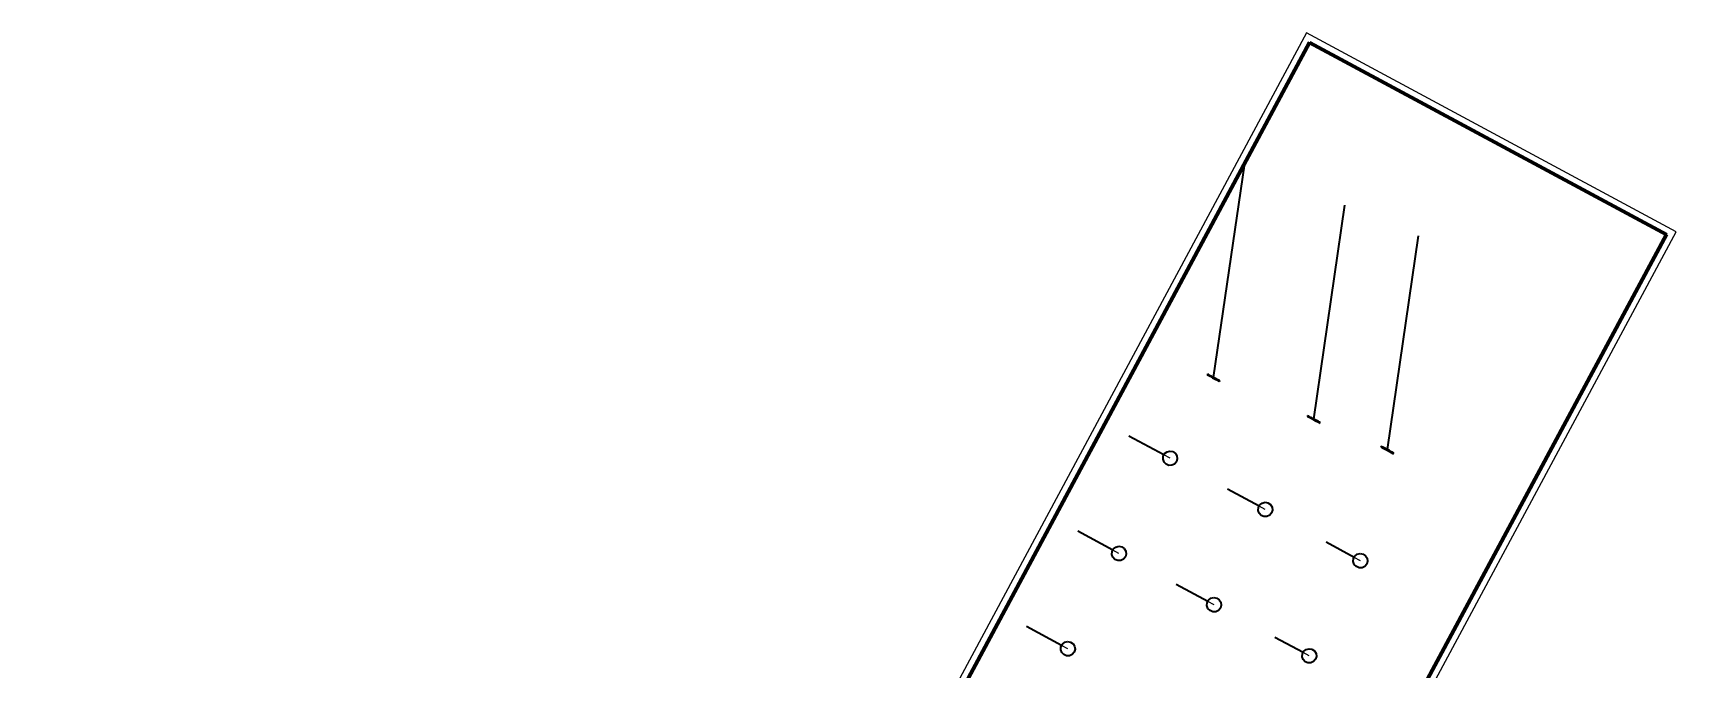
# Model space of a CAD drawing. Header units: metres. Extents: x 2711799 to 2711985, y 1236908 to 1237087.
# Drawn here: x 2711824.32 to 2711847.14, y 1236998.07 to 1237006.9 of the extents above; entities that cross this region are included whole.
import ezdxf

# ---------------------------------------------------------------- set-up
doc = ezdxf.new("R2010")
doc.units = ezdxf.units.M
doc.linetypes.add('AUSGEZOGEN', pattern=[0])
doc.linetypes.add('VERDECKT2_S2', pattern=[0.18, 0.1, -0.08])
for name, color, linetype, lineweight in [('XR$9$Beton Ansicht', 7, 'AUSGEZOGEN', 35), ('XR$9$Beton verdeckt vorne', 7, 'VERDECKT2_S2', 25), ('XR$9$STANDARD_1', 7, 'AUSGEZOGEN', 13)]:
    doc.layers.add(name, color=color, linetype=linetype, lineweight=lineweight)

msp = doc.modelspace()

# ---------------------------------------------------------------- linework, layer by layer
at = {"layer": 'XR$9$Beton Ansicht', "transparency": 33554687}
for p, q in [((2711840.7184, 1237002.1176, 640.05), (2711841.1497, 1237005.0865, 640.05)), ((2711842.1106, 1237001.5395, 640.05), (2711842.5419, 1237004.5083, 640.05)), ((2711843.1316, 1237001.1154, 640.05), (2711843.5628, 1237004.0843, 640.05)), ((2711840.6324, 1237002.1639, 640.05), (2711840.6276, 1237002.1551, 640.05)), ((2711840.6276, 1237002.1551, 640.05), (2711840.6425, 1237002.1471, 640.05)), ((2711840.6473, 1237002.1559, 640.05), (2711840.6324, 1237002.1639, 640.05)), ((2711840.6473, 1237002.1559, 640.05), (2711840.6425, 1237002.1471, 640.05)), ((2711840.6425, 1237002.1471, 640.05), (2711840.6698, 1237002.1325, 640.05)), ((2711840.6745, 1237002.1413, 640.05), (2711840.6473, 1237002.1559, 640.05)), ((2711840.6745, 1237002.1413, 640.05), (2711840.6698, 1237002.1325, 640.05)), ((2711840.6698, 1237002.1325, 640.05), (2711840.7046, 1237002.1137, 640.05)), ((2711840.7093, 1237002.1225, 640.05), (2711840.6745, 1237002.1413, 640.05)), ((2711840.7093, 1237002.1225, 640.05), (2711840.7046, 1237002.1137, 640.05)), ((2711840.7046, 1237002.1137, 640.05), (2711840.741, 1237002.0942, 640.05)), ((2711840.7457, 1237002.103, 640.05), (2711840.7093, 1237002.1225, 640.05)), ((2711840.7457, 1237002.103, 640.05), (2711840.741, 1237002.0942, 640.05)), ((2711840.741, 1237002.0942, 640.05), (2711840.7727, 1237002.0771, 640.05)), ((2711840.7775, 1237002.0859, 640.05), (2711840.7457, 1237002.103, 640.05)), ((2711840.7775, 1237002.0859, 640.05), (2711840.7727, 1237002.0771, 640.05)), ((2711840.7727, 1237002.0771, 640.05), (2711840.7943, 1237002.0655, 640.05)), ((2711840.799, 1237002.0743, 640.05), (2711840.7775, 1237002.0859, 640.05)), ((2711840.799, 1237002.0743, 640.05), (2711840.7943, 1237002.0655, 640.05)), ((2711840.7943, 1237002.0655, 640.05), (2711840.8019, 1237002.0614, 640.05)), ((2711840.8066, 1237002.0702, 640.05), (2711840.799, 1237002.0743, 640.05)), ((2711840.8019, 1237002.0614, 640.05), (2711840.8066, 1237002.0702, 640.05)), ((2711842.0246, 1237001.5857, 640.05), (2711842.0198, 1237001.5769, 640.05)), ((2711842.0198, 1237001.5769, 640.05), (2711842.0347, 1237001.5689, 640.05)), ((2711842.0395, 1237001.5777, 640.05), (2711842.0246, 1237001.5857, 640.05)), ((2711842.0395, 1237001.5777, 640.05), (2711842.0347, 1237001.5689, 640.05)), ((2711842.0347, 1237001.5689, 640.05), (2711842.0619, 1237001.5543, 640.05)), ((2711842.0667, 1237001.5631, 640.05), (2711842.0395, 1237001.5777, 640.05)), ((2711842.0667, 1237001.5631, 640.05), (2711842.0619, 1237001.5543, 640.05)), ((2711842.0619, 1237001.5543, 640.05), (2711842.0968, 1237001.5355, 640.05)), ((2711842.1015, 1237001.5443, 640.05), (2711842.0667, 1237001.5631, 640.05)), ((2711842.1015, 1237001.5443, 640.05), (2711842.0968, 1237001.5355, 640.05)), ((2711842.0968, 1237001.5355, 640.05), (2711842.1332, 1237001.516, 640.05)), ((2711842.1379, 1237001.5248, 640.05), (2711842.1015, 1237001.5443, 640.05)), ((2711842.1379, 1237001.5248, 640.05), (2711842.1332, 1237001.516, 640.05)), ((2711842.1332, 1237001.516, 640.05), (2711842.1649, 1237001.4989, 640.05)), ((2711842.1696, 1237001.5077, 640.05), (2711842.1379, 1237001.5248, 640.05)), ((2711842.1696, 1237001.5077, 640.05), (2711842.1649, 1237001.4989, 640.05)), ((2711842.1649, 1237001.4989, 640.05), (2711842.1864, 1237001.4873, 640.05)), ((2711842.1912, 1237001.4961, 640.05), (2711842.1696, 1237001.5077, 640.05)), ((2711842.1912, 1237001.4961, 640.05), (2711842.1864, 1237001.4873, 640.05)), ((2711842.1864, 1237001.4873, 640.05), (2711842.1941, 1237001.4832, 640.05)), ((2711842.1988, 1237001.492, 640.05), (2711842.1912, 1237001.4961, 640.05)), ((2711842.1941, 1237001.4832, 640.05), (2711842.1988, 1237001.492, 640.05)), ((2711840.0285, 1237001.0407, 640.05), (2711839.5413, 1237001.3026, 640.05)), ((2711840.0155, 1237000.9809, 640.05), (2711840.0186, 1237001.0224, 640.05)), ((2711840.0186, 1237001.0224, 640.05), (2711840.0383, 1237001.059, 640.05)), ((2711840.0383, 1237001.059, 640.05), (2711840.0712, 1237001.0844, 640.05)), ((2711840.0712, 1237001.0844, 640.05), (2711840.1116, 1237001.0943, 640.05)), ((2711840.1116, 1237001.0943, 640.05), (2711840.1525, 1237001.0869, 640.05)), ((2711840.1525, 1237001.0869, 640.05), (2711840.1869, 1237001.0635, 640.05)), ((2711840.1869, 1237001.0635, 640.05), (2711840.2087, 1237001.0281, 640.05)), ((2711840.2087, 1237001.0281, 640.05), (2711840.2143, 1237000.9869, 640.05)), ((2711843.0455, 1237001.1617, 640.05), (2711843.0408, 1237001.1529, 640.05)), ((2711843.0408, 1237001.1529, 640.05), (2711843.0557, 1237001.1449, 640.05)), ((2711843.0604, 1237001.1537, 640.05), (2711843.0455, 1237001.1617, 640.05)), ((2711843.0604, 1237001.1537, 640.05), (2711843.0557, 1237001.1449, 640.05)), ((2711843.0557, 1237001.1449, 640.05), (2711843.0829, 1237001.1303, 640.05)), ((2711843.0876, 1237001.1391, 640.05), (2711843.0604, 1237001.1537, 640.05)), ((2711843.0876, 1237001.1391, 640.05), (2711843.0829, 1237001.1303, 640.05)), ((2711843.0829, 1237001.1303, 640.05), (2711843.1177, 1237001.1115, 640.05)), ((2711843.1224, 1237001.1203, 640.05), (2711843.0876, 1237001.1391, 640.05)), ((2711843.1224, 1237001.1203, 640.05), (2711843.1177, 1237001.1115, 640.05)), ((2711843.1177, 1237001.1115, 640.05), (2711843.1541, 1237001.0919, 640.05)), ((2711843.1589, 1237001.1008, 640.05), (2711843.1224, 1237001.1203, 640.05)), ((2711843.1589, 1237001.1008, 640.05), (2711843.1541, 1237001.0919, 640.05)), ((2711843.1541, 1237001.0919, 640.05), (2711843.1859, 1237001.0749, 640.05)), ((2711843.1906, 1237001.0837, 640.05), (2711843.1589, 1237001.1008, 640.05)), ((2711843.1906, 1237001.0837, 640.05), (2711843.1859, 1237001.0749, 640.05)), ((2711843.1859, 1237001.0749, 640.05), (2711843.2074, 1237001.0633, 640.05)), ((2711843.2121, 1237001.0721, 640.05), (2711843.1906, 1237001.0837, 640.05)), ((2711843.2121, 1237001.0721, 640.05), (2711843.2074, 1237001.0633, 640.05)), ((2711843.2074, 1237001.0633, 640.05), (2711843.215, 1237001.0592, 640.05)), ((2711843.2197, 1237001.068, 640.05), (2711843.2121, 1237001.0721, 640.05)), ((2711843.215, 1237001.0592, 640.05), (2711843.2197, 1237001.068, 640.05)), ((2711840.0296, 1237000.9418, 640.05), (2711840.0155, 1237000.9809, 640.05)), ((2711840.0583, 1237000.9117, 640.05), (2711840.0296, 1237000.9418, 640.05)), ((2711840.0968, 1237000.896, 640.05), (2711840.0583, 1237000.9117, 640.05)), ((2711840.1384, 1237000.8972, 640.05), (2711840.0968, 1237000.896, 640.05)), ((2711840.1758, 1237000.9153, 640.05), (2711840.1384, 1237000.8972, 640.05)), ((2711840.2027, 1237000.947, 640.05), (2711840.1758, 1237000.9153, 640.05)), ((2711840.2143, 1237000.9869, 640.05), (2711840.2027, 1237000.947, 640.05)), ((2711841.3496, 1237000.3304, 640.05), (2711840.9106, 1237000.5664, 640.05)), ((2711841.3398, 1237000.312, 640.05), (2711841.3595, 1237000.3487, 640.05)), ((2711841.3595, 1237000.3487, 640.05), (2711841.3924, 1237000.3741, 640.05)), ((2711841.3924, 1237000.3741, 640.05), (2711841.4328, 1237000.384, 640.05)), ((2711841.4328, 1237000.384, 640.05), (2711841.4737, 1237000.3766, 640.05)), ((2711841.4737, 1237000.3766, 640.05), (2711841.508, 1237000.3532, 640.05)), ((2711841.508, 1237000.3532, 640.05), (2711841.5299, 1237000.3178, 640.05)), ((2711841.5299, 1237000.3178, 640.05), (2711841.5355, 1237000.2766, 640.05)), ((2711841.3367, 1237000.2706, 640.05), (2711841.3398, 1237000.312, 640.05)), ((2711841.3507, 1237000.2314, 640.05), (2711841.3367, 1237000.2706, 640.05)), ((2711841.3795, 1237000.2014, 640.05), (2711841.3507, 1237000.2314, 640.05)), ((2711841.418, 1237000.1856, 640.05), (2711841.3795, 1237000.2014, 640.05)), ((2711841.4595, 1237000.1869, 640.05), (2711841.418, 1237000.1856, 640.05)), ((2711841.497, 1237000.205, 640.05), (2711841.4595, 1237000.1869, 640.05)), ((2711841.5239, 1237000.2367, 640.05), (2711841.497, 1237000.205, 640.05)), ((2711841.5355, 1237000.2766, 640.05), (2711841.5239, 1237000.2367, 640.05)), ((2711839.3182, 1236999.7195, 640.05), (2711838.831, 1236999.9814, 640.05)), ((2711839.3052, 1236999.6597, 640.05), (2711839.3083, 1236999.7012, 640.05)), ((2711839.3193, 1236999.6206, 640.05), (2711839.3052, 1236999.6597, 640.05)), ((2711839.3083, 1236999.7012, 640.05), (2711839.328, 1236999.7378, 640.05)), ((2711839.328, 1236999.7378, 640.05), (2711839.3609, 1236999.7633, 640.05)), ((2711839.3609, 1236999.7633, 640.05), (2711839.4013, 1236999.7731, 640.05)), ((2711839.4013, 1236999.7731, 640.05), (2711839.4422, 1236999.7657, 640.05)), ((2711839.4422, 1236999.7657, 640.05), (2711839.4766, 1236999.7423, 640.05)), ((2711839.4766, 1236999.7423, 640.05), (2711839.4984, 1236999.707, 640.05)), ((2711839.504, 1236999.6658, 640.05), (2711839.4924, 1236999.6258, 640.05)), ((2711839.4984, 1236999.707, 640.05), (2711839.504, 1236999.6658, 640.05)), ((2711842.6708, 1236999.6201, 640.05), (2711842.2798, 1236999.8303, 640.05)), ((2711842.6609, 1236999.6017, 640.05), (2711842.6806, 1236999.6384, 640.05)), ((2711842.6806, 1236999.6384, 640.05), (2711842.7135, 1236999.6638, 640.05)), ((2711842.7135, 1236999.6638, 640.05), (2711842.7539, 1236999.6737, 640.05)), ((2711842.7539, 1236999.6737, 640.05), (2711842.7948, 1236999.6663, 640.05)), ((2711842.7948, 1236999.6663, 640.05), (2711842.8292, 1236999.6429, 640.05)), ((2711842.8292, 1236999.6429, 640.05), (2711842.8511, 1236999.6075, 640.05)), ((2711839.348, 1236999.5905, 640.05), (2711839.3193, 1236999.6206, 640.05)), ((2711839.3865, 1236999.5748, 640.05), (2711839.348, 1236999.5905, 640.05)), ((2711839.4281, 1236999.5761, 640.05), (2711839.3865, 1236999.5748, 640.05)), ((2711839.4655, 1236999.5941, 640.05), (2711839.4281, 1236999.5761, 640.05)), ((2711839.4924, 1236999.6258, 640.05), (2711839.4655, 1236999.5941, 640.05)), ((2711842.6579, 1236999.5603, 640.05), (2711842.6609, 1236999.6017, 640.05)), ((2711842.6719, 1236999.5211, 640.05), (2711842.6579, 1236999.5603, 640.05)), ((2711842.7006, 1236999.4911, 640.05), (2711842.6719, 1236999.5211, 640.05)), ((2711842.7391, 1236999.4753, 640.05), (2711842.7006, 1236999.4911, 640.05)), ((2711842.7807, 1236999.4766, 640.05), (2711842.7391, 1236999.4753, 640.05)), ((2711842.8181, 1236999.4946, 640.05), (2711842.7807, 1236999.4766, 640.05)), ((2711842.845, 1236999.5264, 640.05), (2711842.8181, 1236999.4946, 640.05)), ((2711842.8567, 1236999.5663, 640.05), (2711842.845, 1236999.5264, 640.05)), ((2711842.8511, 1236999.6075, 640.05), (2711842.8567, 1236999.5663, 640.05)), ((2711840.6393, 1236999.0092, 640.05), (2711840.2002, 1236999.2453, 640.05)), ((2711840.6264, 1236998.9494, 640.05), (2711840.6295, 1236998.9909, 640.05)), ((2711840.6404, 1236998.9103, 640.05), (2711840.6264, 1236998.9494, 640.05)), ((2711840.6295, 1236998.9909, 640.05), (2711840.6492, 1236999.0275, 640.05)), ((2711840.6492, 1236999.0275, 640.05), (2711840.6821, 1236999.053, 640.05)), ((2711840.6821, 1236999.053, 640.05), (2711840.7224, 1236999.0628, 640.05)), ((2711840.7224, 1236999.0628, 640.05), (2711840.7634, 1236999.0554, 640.05)), ((2711840.7634, 1236999.0554, 640.05), (2711840.7977, 1236999.032, 640.05)), ((2711840.7977, 1236999.032, 640.05), (2711840.8196, 1236998.9967, 640.05)), ((2711840.8252, 1236998.9554, 640.05), (2711840.8135, 1236998.9155, 640.05)), ((2711840.8196, 1236998.9967, 640.05), (2711840.8252, 1236998.9554, 640.05)), ((2711840.6692, 1236998.8802, 640.05), (2711840.6404, 1236998.9103, 640.05)), ((2711840.7077, 1236998.8645, 640.05), (2711840.6692, 1236998.8802, 640.05)), ((2711840.7492, 1236998.8657, 640.05), (2711840.7077, 1236998.8645, 640.05)), ((2711840.7867, 1236998.8838, 640.05), (2711840.7492, 1236998.8657, 640.05)), ((2711840.8135, 1236998.9155, 640.05), (2711840.7867, 1236998.8838, 640.05)), ((2711838.6079, 1236998.3984, 640.05), (2711838.1207, 1236998.6603, 640.05)), ((2711841.9605, 1236998.2989, 640.05), (2711841.5695, 1236998.5091, 640.05)), ((2711838.5949, 1236998.3386, 640.05), (2711838.598, 1236998.38, 640.05)), ((2711838.609, 1236998.2994, 640.05), (2711838.5949, 1236998.3386, 640.05)), ((2711838.598, 1236998.38, 640.05), (2711838.6177, 1236998.4167, 640.05)), ((2711838.6377, 1236998.2694, 640.05), (2711838.609, 1236998.2994, 640.05)), ((2711838.6177, 1236998.4167, 640.05), (2711838.6506, 1236998.4421, 640.05)), ((2711838.6762, 1236998.2536, 640.05), (2711838.6377, 1236998.2694, 640.05)), ((2711838.6506, 1236998.4421, 640.05), (2711838.691, 1236998.452, 640.05)), ((2711838.691, 1236998.452, 640.05), (2711838.7319, 1236998.4446, 640.05)), ((2711838.7552, 1236998.273, 640.05), (2711838.7177, 1236998.2549, 640.05)), ((2711838.7319, 1236998.4446, 640.05), (2711838.7663, 1236998.4212, 640.05)), ((2711838.7821, 1236998.3047, 640.05), (2711838.7552, 1236998.273, 640.05)), ((2711838.7663, 1236998.4212, 640.05), (2711838.7881, 1236998.3858, 640.05)), ((2711838.7937, 1236998.3446, 640.05), (2711838.7821, 1236998.3047, 640.05)), ((2711838.7881, 1236998.3858, 640.05), (2711838.7937, 1236998.3446, 640.05)), ((2711841.9475, 1236998.2391, 640.05), (2711841.9506, 1236998.2806, 640.05)), ((2711841.9506, 1236998.2806, 640.05), (2711841.9703, 1236998.3172, 640.05)), ((2711841.9703, 1236998.3172, 640.05), (2711842.0032, 1236998.3427, 640.05)), ((2711842.0032, 1236998.3427, 640.05), (2711842.0436, 1236998.3525, 640.05)), ((2711842.0436, 1236998.3525, 640.05), (2711842.0845, 1236998.3451, 640.05)), ((2711842.0845, 1236998.3451, 640.05), (2711842.1189, 1236998.3217, 640.05)), ((2711842.1189, 1236998.3217, 640.05), (2711842.1408, 1236998.2863, 640.05)), ((2711842.1408, 1236998.2863, 640.05), (2711842.1464, 1236998.2451, 640.05)), ((2711838.7177, 1236998.2549, 640.05), (2711838.6762, 1236998.2536, 640.05)), ((2711841.9616, 1236998.2, 640.05), (2711841.9475, 1236998.2391, 640.05)), ((2711841.9903, 1236998.1699, 640.05), (2711841.9616, 1236998.2, 640.05)), ((2711842.0288, 1236998.1542, 640.05), (2711841.9903, 1236998.1699, 640.05)), ((2711842.0704, 1236998.1554, 640.05), (2711842.0288, 1236998.1542, 640.05)), ((2711842.1078, 1236998.1735, 640.05), (2711842.0704, 1236998.1554, 640.05)), ((2711842.1347, 1236998.2052, 640.05), (2711842.1078, 1236998.1735, 640.05)), ((2711842.1464, 1236998.2451, 640.05), (2711842.1347, 1236998.2052, 640.05))]:
    msp.add_line(p, q, dxfattribs=at)
at = {"layer": 'XR$9$Beton Ansicht', "color": 7, "linetype": 'AUSGEZOGEN', "lineweight": 35, "transparency": 33554687}
for p, q in [((2711840.7184, 1237002.1176, 640.05), (2711841.1497, 1237005.0865, 640.05)), ((2711842.1106, 1237001.5395, 640.05), (2711842.5419, 1237004.5083, 640.05)), ((2711843.1316, 1237001.1154, 640.05), (2711843.5628, 1237004.0843, 640.05)), ((2711840.6324, 1237002.1639, 640.05), (2711840.6276, 1237002.1551, 640.05)), ((2711840.6276, 1237002.1551, 640.05), (2711840.6425, 1237002.1471, 640.05)), ((2711840.6473, 1237002.1559, 640.05), (2711840.6324, 1237002.1639, 640.05)), ((2711840.6473, 1237002.1559, 640.05), (2711840.6425, 1237002.1471, 640.05)), ((2711840.6425, 1237002.1471, 640.05), (2711840.6698, 1237002.1325, 640.05)), ((2711840.6745, 1237002.1413, 640.05), (2711840.6473, 1237002.1559, 640.05)), ((2711840.6745, 1237002.1413, 640.05), (2711840.6698, 1237002.1325, 640.05)), ((2711840.6698, 1237002.1325, 640.05), (2711840.7046, 1237002.1137, 640.05)), ((2711840.7093, 1237002.1225, 640.05), (2711840.6745, 1237002.1413, 640.05)), ((2711840.7093, 1237002.1225, 640.05), (2711840.7046, 1237002.1137, 640.05)), ((2711840.7046, 1237002.1137, 640.05), (2711840.741, 1237002.0942, 640.05)), ((2711840.7457, 1237002.103, 640.05), (2711840.7093, 1237002.1225, 640.05)), ((2711840.7457, 1237002.103, 640.05), (2711840.741, 1237002.0942, 640.05)), ((2711840.741, 1237002.0942, 640.05), (2711840.7727, 1237002.0771, 640.05)), ((2711840.7775, 1237002.0859, 640.05), (2711840.7457, 1237002.103, 640.05)), ((2711840.7775, 1237002.0859, 640.05), (2711840.7727, 1237002.0771, 640.05)), ((2711840.7727, 1237002.0771, 640.05), (2711840.7943, 1237002.0655, 640.05)), ((2711840.799, 1237002.0743, 640.05), (2711840.7775, 1237002.0859, 640.05)), ((2711840.799, 1237002.0743, 640.05), (2711840.7943, 1237002.0655, 640.05)), ((2711840.7943, 1237002.0655, 640.05), (2711840.8019, 1237002.0614, 640.05)), ((2711840.8066, 1237002.0702, 640.05), (2711840.799, 1237002.0743, 640.05)), ((2711840.8019, 1237002.0614, 640.05), (2711840.8066, 1237002.0702, 640.05)), ((2711842.0246, 1237001.5857, 640.05), (2711842.0198, 1237001.5769, 640.05)), ((2711842.0198, 1237001.5769, 640.05), (2711842.0347, 1237001.5689, 640.05)), ((2711842.0395, 1237001.5777, 640.05), (2711842.0246, 1237001.5857, 640.05)), ((2711842.0395, 1237001.5777, 640.05), (2711842.0347, 1237001.5689, 640.05)), ((2711842.0347, 1237001.5689, 640.05), (2711842.0619, 1237001.5543, 640.05)), ((2711842.0667, 1237001.5631, 640.05), (2711842.0395, 1237001.5777, 640.05)), ((2711842.0667, 1237001.5631, 640.05), (2711842.0619, 1237001.5543, 640.05)), ((2711842.0619, 1237001.5543, 640.05), (2711842.0968, 1237001.5355, 640.05)), ((2711842.1015, 1237001.5443, 640.05), (2711842.0667, 1237001.5631, 640.05)), ((2711842.1015, 1237001.5443, 640.05), (2711842.0968, 1237001.5355, 640.05)), ((2711842.0968, 1237001.5355, 640.05), (2711842.1332, 1237001.516, 640.05)), ((2711842.1379, 1237001.5248, 640.05), (2711842.1015, 1237001.5443, 640.05)), ((2711842.1379, 1237001.5248, 640.05), (2711842.1332, 1237001.516, 640.05)), ((2711842.1332, 1237001.516, 640.05), (2711842.1649, 1237001.4989, 640.05)), ((2711842.1696, 1237001.5077, 640.05), (2711842.1379, 1237001.5248, 640.05)), ((2711842.1696, 1237001.5077, 640.05), (2711842.1649, 1237001.4989, 640.05)), ((2711842.1649, 1237001.4989, 640.05), (2711842.1864, 1237001.4873, 640.05)), ((2711842.1912, 1237001.4961, 640.05), (2711842.1696, 1237001.5077, 640.05)), ((2711842.1912, 1237001.4961, 640.05), (2711842.1864, 1237001.4873, 640.05)), ((2711842.1864, 1237001.4873, 640.05), (2711842.1941, 1237001.4832, 640.05)), ((2711842.1988, 1237001.492, 640.05), (2711842.1912, 1237001.4961, 640.05)), ((2711842.1941, 1237001.4832, 640.05), (2711842.1988, 1237001.492, 640.05)), ((2711840.0285, 1237001.0407, 640.05), (2711839.5413, 1237001.3026, 640.05)), ((2711840.0155, 1237000.9809, 640.05), (2711840.0186, 1237001.0224, 640.05)), ((2711840.0186, 1237001.0224, 640.05), (2711840.0383, 1237001.059, 640.05)), ((2711840.0383, 1237001.059, 640.05), (2711840.0712, 1237001.0844, 640.05)), ((2711840.0712, 1237001.0844, 640.05), (2711840.1116, 1237001.0943, 640.05)), ((2711840.1116, 1237001.0943, 640.05), (2711840.1525, 1237001.0869, 640.05)), ((2711840.1525, 1237001.0869, 640.05), (2711840.1869, 1237001.0635, 640.05)), ((2711840.1869, 1237001.0635, 640.05), (2711840.2087, 1237001.0281, 640.05)), ((2711840.2087, 1237001.0281, 640.05), (2711840.2143, 1237000.9869, 640.05)), ((2711843.0455, 1237001.1617, 640.05), (2711843.0408, 1237001.1529, 640.05)), ((2711843.0408, 1237001.1529, 640.05), (2711843.0557, 1237001.1449, 640.05)), ((2711843.0604, 1237001.1537, 640.05), (2711843.0455, 1237001.1617, 640.05)), ((2711843.0604, 1237001.1537, 640.05), (2711843.0557, 1237001.1449, 640.05)), ((2711843.0557, 1237001.1449, 640.05), (2711843.0829, 1237001.1303, 640.05)), ((2711843.0876, 1237001.1391, 640.05), (2711843.0604, 1237001.1537, 640.05)), ((2711843.0876, 1237001.1391, 640.05), (2711843.0829, 1237001.1303, 640.05)), ((2711843.0829, 1237001.1303, 640.05), (2711843.1177, 1237001.1115, 640.05)), ((2711843.1224, 1237001.1203, 640.05), (2711843.0876, 1237001.1391, 640.05)), ((2711843.1224, 1237001.1203, 640.05), (2711843.1177, 1237001.1115, 640.05)), ((2711843.1177, 1237001.1115, 640.05), (2711843.1541, 1237001.0919, 640.05)), ((2711843.1589, 1237001.1008, 640.05), (2711843.1224, 1237001.1203, 640.05)), ((2711843.1589, 1237001.1008, 640.05), (2711843.1541, 1237001.0919, 640.05)), ((2711843.1541, 1237001.0919, 640.05), (2711843.1859, 1237001.0749, 640.05)), ((2711843.1906, 1237001.0837, 640.05), (2711843.1589, 1237001.1008, 640.05)), ((2711843.1906, 1237001.0837, 640.05), (2711843.1859, 1237001.0749, 640.05)), ((2711843.1859, 1237001.0749, 640.05), (2711843.2074, 1237001.0633, 640.05)), ((2711843.2121, 1237001.0721, 640.05), (2711843.1906, 1237001.0837, 640.05)), ((2711843.2121, 1237001.0721, 640.05), (2711843.2074, 1237001.0633, 640.05)), ((2711843.2074, 1237001.0633, 640.05), (2711843.215, 1237001.0592, 640.05)), ((2711843.2197, 1237001.068, 640.05), (2711843.2121, 1237001.0721, 640.05)), ((2711843.215, 1237001.0592, 640.05), (2711843.2197, 1237001.068, 640.05)), ((2711840.0296, 1237000.9418, 640.05), (2711840.0155, 1237000.9809, 640.05)), ((2711840.0583, 1237000.9117, 640.05), (2711840.0296, 1237000.9418, 640.05)), ((2711840.0968, 1237000.896, 640.05), (2711840.0583, 1237000.9117, 640.05)), ((2711840.1384, 1237000.8972, 640.05), (2711840.0968, 1237000.896, 640.05)), ((2711840.1758, 1237000.9153, 640.05), (2711840.1384, 1237000.8972, 640.05)), ((2711840.2027, 1237000.947, 640.05), (2711840.1758, 1237000.9153, 640.05)), ((2711840.2143, 1237000.9869, 640.05), (2711840.2027, 1237000.947, 640.05)), ((2711841.3496, 1237000.3304, 640.05), (2711840.9106, 1237000.5664, 640.05)), ((2711841.3398, 1237000.312, 640.05), (2711841.3595, 1237000.3487, 640.05)), ((2711841.3595, 1237000.3487, 640.05), (2711841.3924, 1237000.3741, 640.05)), ((2711841.3924, 1237000.3741, 640.05), (2711841.4328, 1237000.384, 640.05)), ((2711841.4328, 1237000.384, 640.05), (2711841.4737, 1237000.3766, 640.05)), ((2711841.4737, 1237000.3766, 640.05), (2711841.508, 1237000.3532, 640.05)), ((2711841.508, 1237000.3532, 640.05), (2711841.5299, 1237000.3178, 640.05)), ((2711841.5299, 1237000.3178, 640.05), (2711841.5355, 1237000.2766, 640.05)), ((2711841.3367, 1237000.2706, 640.05), (2711841.3398, 1237000.312, 640.05)), ((2711841.3507, 1237000.2314, 640.05), (2711841.3367, 1237000.2706, 640.05)), ((2711841.3795, 1237000.2014, 640.05), (2711841.3507, 1237000.2314, 640.05)), ((2711841.418, 1237000.1856, 640.05), (2711841.3795, 1237000.2014, 640.05)), ((2711841.4595, 1237000.1869, 640.05), (2711841.418, 1237000.1856, 640.05)), ((2711841.497, 1237000.205, 640.05), (2711841.4595, 1237000.1869, 640.05)), ((2711841.5239, 1237000.2367, 640.05), (2711841.497, 1237000.205, 640.05)), ((2711841.5355, 1237000.2766, 640.05), (2711841.5239, 1237000.2367, 640.05)), ((2711839.3182, 1236999.7195, 640.05), (2711838.831, 1236999.9814, 640.05)), ((2711839.3052, 1236999.6597, 640.05), (2711839.3083, 1236999.7012, 640.05)), ((2711839.3193, 1236999.6206, 640.05), (2711839.3052, 1236999.6597, 640.05)), ((2711839.3083, 1236999.7012, 640.05), (2711839.328, 1236999.7378, 640.05)), ((2711839.328, 1236999.7378, 640.05), (2711839.3609, 1236999.7633, 640.05)), ((2711839.3609, 1236999.7633, 640.05), (2711839.4013, 1236999.7731, 640.05)), ((2711839.4013, 1236999.7731, 640.05), (2711839.4422, 1236999.7657, 640.05)), ((2711839.4422, 1236999.7657, 640.05), (2711839.4766, 1236999.7423, 640.05)), ((2711839.4766, 1236999.7423, 640.05), (2711839.4984, 1236999.707, 640.05)), ((2711839.504, 1236999.6658, 640.05), (2711839.4924, 1236999.6258, 640.05)), ((2711839.4984, 1236999.707, 640.05), (2711839.504, 1236999.6658, 640.05)), ((2711842.6708, 1236999.6201, 640.05), (2711842.2798, 1236999.8303, 640.05)), ((2711842.6609, 1236999.6017, 640.05), (2711842.6806, 1236999.6384, 640.05)), ((2711842.6806, 1236999.6384, 640.05), (2711842.7135, 1236999.6638, 640.05)), ((2711842.7135, 1236999.6638, 640.05), (2711842.7539, 1236999.6737, 640.05)), ((2711842.7539, 1236999.6737, 640.05), (2711842.7948, 1236999.6663, 640.05)), ((2711842.7948, 1236999.6663, 640.05), (2711842.8292, 1236999.6429, 640.05)), ((2711842.8292, 1236999.6429, 640.05), (2711842.8511, 1236999.6075, 640.05)), ((2711839.348, 1236999.5905, 640.05), (2711839.3193, 1236999.6206, 640.05)), ((2711839.3865, 1236999.5748, 640.05), (2711839.348, 1236999.5905, 640.05)), ((2711839.4281, 1236999.5761, 640.05), (2711839.3865, 1236999.5748, 640.05)), ((2711839.4655, 1236999.5941, 640.05), (2711839.4281, 1236999.5761, 640.05)), ((2711839.4924, 1236999.6258, 640.05), (2711839.4655, 1236999.5941, 640.05)), ((2711842.6579, 1236999.5603, 640.05), (2711842.6609, 1236999.6017, 640.05)), ((2711842.6719, 1236999.5211, 640.05), (2711842.6579, 1236999.5603, 640.05)), ((2711842.7006, 1236999.4911, 640.05), (2711842.6719, 1236999.5211, 640.05)), ((2711842.7391, 1236999.4753, 640.05), (2711842.7006, 1236999.4911, 640.05)), ((2711842.7807, 1236999.4766, 640.05), (2711842.7391, 1236999.4753, 640.05)), ((2711842.8181, 1236999.4946, 640.05), (2711842.7807, 1236999.4766, 640.05)), ((2711842.845, 1236999.5264, 640.05), (2711842.8181, 1236999.4946, 640.05)), ((2711842.8567, 1236999.5663, 640.05), (2711842.845, 1236999.5264, 640.05)), ((2711842.8511, 1236999.6075, 640.05), (2711842.8567, 1236999.5663, 640.05)), ((2711840.6393, 1236999.0092, 640.05), (2711840.2002, 1236999.2453, 640.05)), ((2711840.6264, 1236998.9494, 640.05), (2711840.6295, 1236998.9909, 640.05)), ((2711840.6404, 1236998.9103, 640.05), (2711840.6264, 1236998.9494, 640.05)), ((2711840.6295, 1236998.9909, 640.05), (2711840.6492, 1236999.0275, 640.05)), ((2711840.6492, 1236999.0275, 640.05), (2711840.6821, 1236999.053, 640.05)), ((2711840.6821, 1236999.053, 640.05), (2711840.7224, 1236999.0628, 640.05)), ((2711840.7224, 1236999.0628, 640.05), (2711840.7634, 1236999.0554, 640.05)), ((2711840.7634, 1236999.0554, 640.05), (2711840.7977, 1236999.032, 640.05)), ((2711840.7977, 1236999.032, 640.05), (2711840.8196, 1236998.9967, 640.05)), ((2711840.8252, 1236998.9554, 640.05), (2711840.8135, 1236998.9155, 640.05)), ((2711840.8196, 1236998.9967, 640.05), (2711840.8252, 1236998.9554, 640.05)), ((2711840.6692, 1236998.8802, 640.05), (2711840.6404, 1236998.9103, 640.05)), ((2711840.7077, 1236998.8645, 640.05), (2711840.6692, 1236998.8802, 640.05)), ((2711840.7492, 1236998.8657, 640.05), (2711840.7077, 1236998.8645, 640.05)), ((2711840.7867, 1236998.8838, 640.05), (2711840.7492, 1236998.8657, 640.05)), ((2711840.8135, 1236998.9155, 640.05), (2711840.7867, 1236998.8838, 640.05)), ((2711838.6079, 1236998.3984, 640.05), (2711838.1207, 1236998.6603, 640.05)), ((2711841.9605, 1236998.2989, 640.05), (2711841.5695, 1236998.5091, 640.05)), ((2711838.5949, 1236998.3386, 640.05), (2711838.598, 1236998.38, 640.05)), ((2711838.609, 1236998.2994, 640.05), (2711838.5949, 1236998.3386, 640.05)), ((2711838.598, 1236998.38, 640.05), (2711838.6177, 1236998.4167, 640.05)), ((2711838.6377, 1236998.2694, 640.05), (2711838.609, 1236998.2994, 640.05)), ((2711838.6177, 1236998.4167, 640.05), (2711838.6506, 1236998.4421, 640.05)), ((2711838.6762, 1236998.2536, 640.05), (2711838.6377, 1236998.2694, 640.05)), ((2711838.6506, 1236998.4421, 640.05), (2711838.691, 1236998.452, 640.05)), ((2711838.691, 1236998.452, 640.05), (2711838.7319, 1236998.4446, 640.05)), ((2711838.7552, 1236998.273, 640.05), (2711838.7177, 1236998.2549, 640.05)), ((2711838.7319, 1236998.4446, 640.05), (2711838.7663, 1236998.4212, 640.05)), ((2711838.7821, 1236998.3047, 640.05), (2711838.7552, 1236998.273, 640.05)), ((2711838.7663, 1236998.4212, 640.05), (2711838.7881, 1236998.3858, 640.05)), ((2711838.7937, 1236998.3446, 640.05), (2711838.7821, 1236998.3047, 640.05)), ((2711838.7881, 1236998.3858, 640.05), (2711838.7937, 1236998.3446, 640.05)), ((2711841.9475, 1236998.2391, 640.05), (2711841.9506, 1236998.2806, 640.05)), ((2711841.9506, 1236998.2806, 640.05), (2711841.9703, 1236998.3172, 640.05)), ((2711841.9703, 1236998.3172, 640.05), (2711842.0032, 1236998.3427, 640.05)), ((2711842.0032, 1236998.3427, 640.05), (2711842.0436, 1236998.3525, 640.05)), ((2711842.0436, 1236998.3525, 640.05), (2711842.0845, 1236998.3451, 640.05)), ((2711842.0845, 1236998.3451, 640.05), (2711842.1189, 1236998.3217, 640.05)), ((2711842.1189, 1236998.3217, 640.05), (2711842.1408, 1236998.2863, 640.05)), ((2711842.1408, 1236998.2863, 640.05), (2711842.1464, 1236998.2451, 640.05)), ((2711838.7177, 1236998.2549, 640.05), (2711838.6762, 1236998.2536, 640.05)), ((2711841.9616, 1236998.2, 640.05), (2711841.9475, 1236998.2391, 640.05)), ((2711841.9903, 1236998.1699, 640.05), (2711841.9616, 1236998.2, 640.05)), ((2711842.0288, 1236998.1542, 640.05), (2711841.9903, 1236998.1699, 640.05)), ((2711842.0704, 1236998.1554, 640.05), (2711842.0288, 1236998.1542, 640.05)), ((2711842.1078, 1236998.1735, 640.05), (2711842.0704, 1236998.1554, 640.05)), ((2711842.1347, 1236998.2052, 640.05), (2711842.1078, 1236998.1735, 640.05)), ((2711842.1464, 1236998.2451, 640.05), (2711842.1347, 1236998.2052, 640.05))]:
    msp.add_line(p, q, dxfattribs=at)
at = {"layer": 'XR$9$Beton verdeckt vorne', "transparency": 33554687}
for p, q in [((2711840.1145, 1237000.9944, 640.05), (2711840.0285, 1237001.0407, 640.05)), ((2711841.4357, 1237000.2841, 640.05), (2711841.3496, 1237000.3304, 640.05)), ((2711839.4042, 1236999.6732, 640.05), (2711839.3182, 1236999.7195, 640.05)), ((2711842.7569, 1236999.5738, 640.05), (2711842.6708, 1236999.6201, 640.05)), ((2711840.7254, 1236998.9629, 640.05), (2711840.6393, 1236999.0092, 640.05)), ((2711838.6939, 1236998.3521, 640.05), (2711838.6079, 1236998.3984, 640.05)), ((2711842.0465, 1236998.2526, 640.05), (2711841.9605, 1236998.2989, 640.05))]:
    msp.add_line(p, q, dxfattribs=at)
at = {"layer": 'XR$9$Beton verdeckt vorne', "color": 7, "linetype": 'VERDECKT2_S2', "lineweight": 25, "transparency": 33554687}
for p, q in [((2711840.1145, 1237000.9944, 640.05), (2711840.0285, 1237001.0407, 640.05)), ((2711841.4357, 1237000.2841, 640.05), (2711841.3496, 1237000.3304, 640.05)), ((2711839.4042, 1236999.6732, 640.05), (2711839.3182, 1236999.7195, 640.05)), ((2711842.7569, 1236999.5738, 640.05), (2711842.6708, 1236999.6201, 640.05)), ((2711840.7254, 1236998.9629, 640.05), (2711840.6393, 1236999.0092, 640.05)), ((2711838.6939, 1236998.3521, 640.05), (2711838.6079, 1236998.3984, 640.05)), ((2711842.0465, 1236998.2526, 640.05), (2711841.9605, 1236998.2989, 640.05))]:
    msp.add_line(p, q, dxfattribs=at)
at = {"layer": 'XR$9$STANDARD_1', "color": 211, "linetype": 'AUSGEZOGEN', "lineweight": 100, "transparency": 33554687}
for p, q in [((2711824.4551, 1236974.0351, 640.05), (2711842.0513, 1237006.7635, 640.05)), ((2711842.0513, 1237006.7635, 640.05), (2711824.4551, 1236974.0351, 640.05)), ((2711842.0513, 1237006.7635, 640.05), (2711847.0066, 1237004.0993, 640.05)), ((2711842.0513, 1237006.7635, 640.05), (2711847.0066, 1237004.0993, 640.05)), ((2711829.4105, 1236971.3709, 640.05), (2711847.0066, 1237004.0993, 640.05)), ((2711847.0066, 1237004.0993, 640.05), (2711829.4105, 1236971.3709, 640.05))]:
    msp.add_line(p, q, dxfattribs=at)
at = {"layer": 'XR$9$STANDARD_1', "color": 211, "linetype": 'AUSGEZOGEN', "lineweight": 25, "transparency": 33554687}
for p, q in [((2711824.4551, 1236974.0351, 640.05), (2711842.0513, 1237006.7635, 640.05)), ((2711842.0513, 1237006.7635, 640.05), (2711824.4551, 1236974.0351, 640.05)), ((2711842.0513, 1237006.7635, 640.05), (2711847.0066, 1237004.0993, 640.05)), ((2711842.0513, 1237006.7635, 640.05), (2711847.0066, 1237004.0993, 640.05)), ((2711829.4105, 1236971.3709, 640.05), (2711847.0066, 1237004.0993, 640.05)), ((2711847.0066, 1237004.0993, 640.05), (2711829.4105, 1236971.3709, 640.05))]:
    msp.add_line(p, q, dxfattribs=at)
at = {"layer": 'XR$9$STANDARD_1', "color": 5, "linetype": 'AUSGEZOGEN', "lineweight": 25, "transparency": 33554687, "elevation": 0}
msp.add_lwpolyline([(2711842.0106, 1237006.8989), (2711824.3197, 1236973.9944), (2711829.4512, 1236971.2355), (2711847.1421, 1237004.14), (2711842.0106, 1237006.8989)], dxfattribs=at)

doc.saveas('drawing.dxf')
